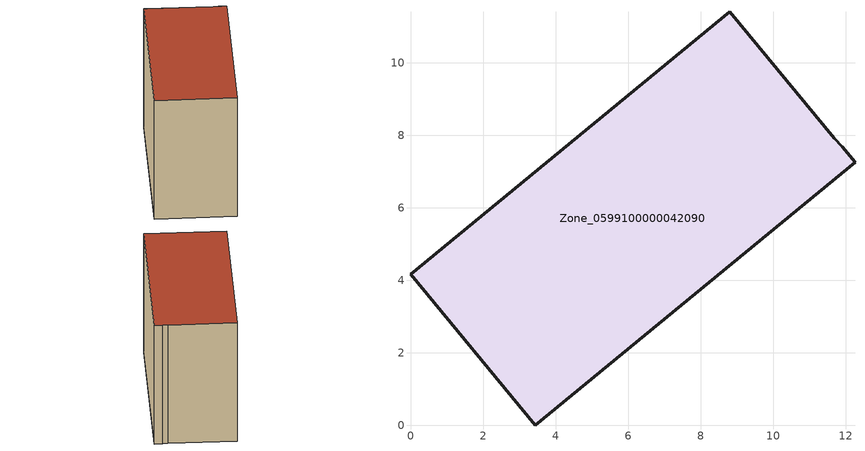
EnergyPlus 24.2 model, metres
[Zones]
Zone_0599100000042090
 floor ground (C_G): 11.89,7.68 12.25,7.25 3.44,0 0,4.17 8.8,11.41 11.68,7.91 z0
 wall outside (C_F): 11.68,7.91 8.8,11.41 0,4.17 3.44,0 12.25,7.25 11.89,7.68 11.68,7.91 z0:8.99
 roof outside (C_R): 12.25,7.25 11.89,7.68 11.68,7.91 8.8,11.41 0,4.17 3.44,0 z8.99
[BUILDING]
Pand.0599100000042090: North Axis=0; Terrain=City; Loads Convergence Tolerance Value=0.04; Temperature Convergence Tolerance Value=0.4; Solar Distribution=FullExterior; Maximum Number of Warmup Days=25; Minimum Number of Warmup Days=1
[Site:Location]
Rotterdam.The.Hague.AP_ZH_NLD Design_Conditions: Latitude=51.96; Longitude=4.45; Time Zone=1; Elevation=-4.5
[SITE:GROUNDTEMPERATURE:BUILDINGSURFACE]
18, 18, 18, 18, 18, 18, 18, 18, 18, 18, 18, 18
[MATERIAL] Thermal Absorptance=0.9; Solar Absorptance=0.7; Visible Absorptance=0.7
Name | Roughness | Thickness | Conductivity | Density | Specific Heat
G.TI.1946-1964 | MediumSmooth | 0.15 | 1 | 540 | 1210
F.TI.1946-1964 | Rough | 0.3 | 0.857143 | 1920 | 840
R.TI.1946-1964 | MediumRough | 0.2 | 0.277778 | 1500 | 1000
[CONSTRUCTION]
C_G: G.TI.1946-1964
C_F: F.TI.1946-1964
C_R: R.TI.1946-1964
[ZONE]
Zone_0599100000042090: Type=1; Multiplier=1; Ceiling Height=Autocalculate; Volume=Autocalculate; Floor Area=autocalculate; Part of Total Floor Area=Yes
[ZONEINFILTRATION:DESIGNFLOWRATE]
Infil_Zone_0599100000042090: Zone or ZoneList or Space or SpaceList=Zone_0599100000042090; Schedule=AlwaysOn; Design Flow Rate Calculation Method=Flow/Area; Flow Rate per Floor Area=0.003; Constant Term Coefficient=1; Temperature Term Coefficient=0; Velocity Term Coefficient=0; Velocity Squared Term Coefficient=0
[HVACTEMPLATE:ZONE:IDEALLOADSAIRSYSTEM]
Zone_0599100000042090: Maximum Heating Supply Air Temperature=50; Minimum Cooling Supply Air Temperature=13; Maximum Heating Supply Air Humidity Ratio=0.0156; Minimum Cooling Supply Air Humidity Ratio=0.0077; Heating Limit=NoLimit; Cooling Limit=NoLimit; Dehumidification Control Type=ConstantSensibleHeatRatio; Cooling Sensible Heat Ratio=0.7; Dehumidification Setpoint=60; Humidification Control Type=None; Humidification Setpoint=30; Outdoor Air Method=None; Outdoor Air Flow Rate per Person=0.00944; Outdoor Air Flow Rate per Zone Floor Area=0; Outdoor Air Flow Rate per Zone=0; Demand Controlled Ventilation Type=None; Outdoor Air Economizer Type=NoEconomizer; Heat Recovery Type=None; Sensible Heat Recovery Effectiveness=0.7; Latent Heat Recovery Effectiveness=0.65
[ZONECONTROL:THERMOSTAT]
ThermostatControl_Zone_0599100000042090: Zone or ZoneList=Zone_0599100000042090; Control Type Schedule=DualSetpointControlType; Control 1=Thermostat_Zone_0599100000042090; Temperature Difference Between Cutout And Setpoint=0
[THERMOSTATSETPOINT:DUALSETPOINT]
Thermostat_Zone_0599100000042090: Heating Setpoint Temperature Schedule=HeatingSetpoint_Zone_0599100000042090; Cooling Setpoint Temperature Schedule=CoolingSetpoint_Zone_0599100000042090
[SCHEDULE:COMPACT]
HeatingSetpoint_Zone_0599100000042090: Through: 12/31, For: AllDays, Until: 24:00, 21
CoolingSetpoint_Zone_0599100000042090: Through: 12/31, For: AllDays, Until: 24:00, 24
DualSetpointControlType: Through: 12/31, For: AllDays, Until: 24:00, 4
AlwaysOn: Through: 12/31, For: AllDays, Until: 24:00, 1
